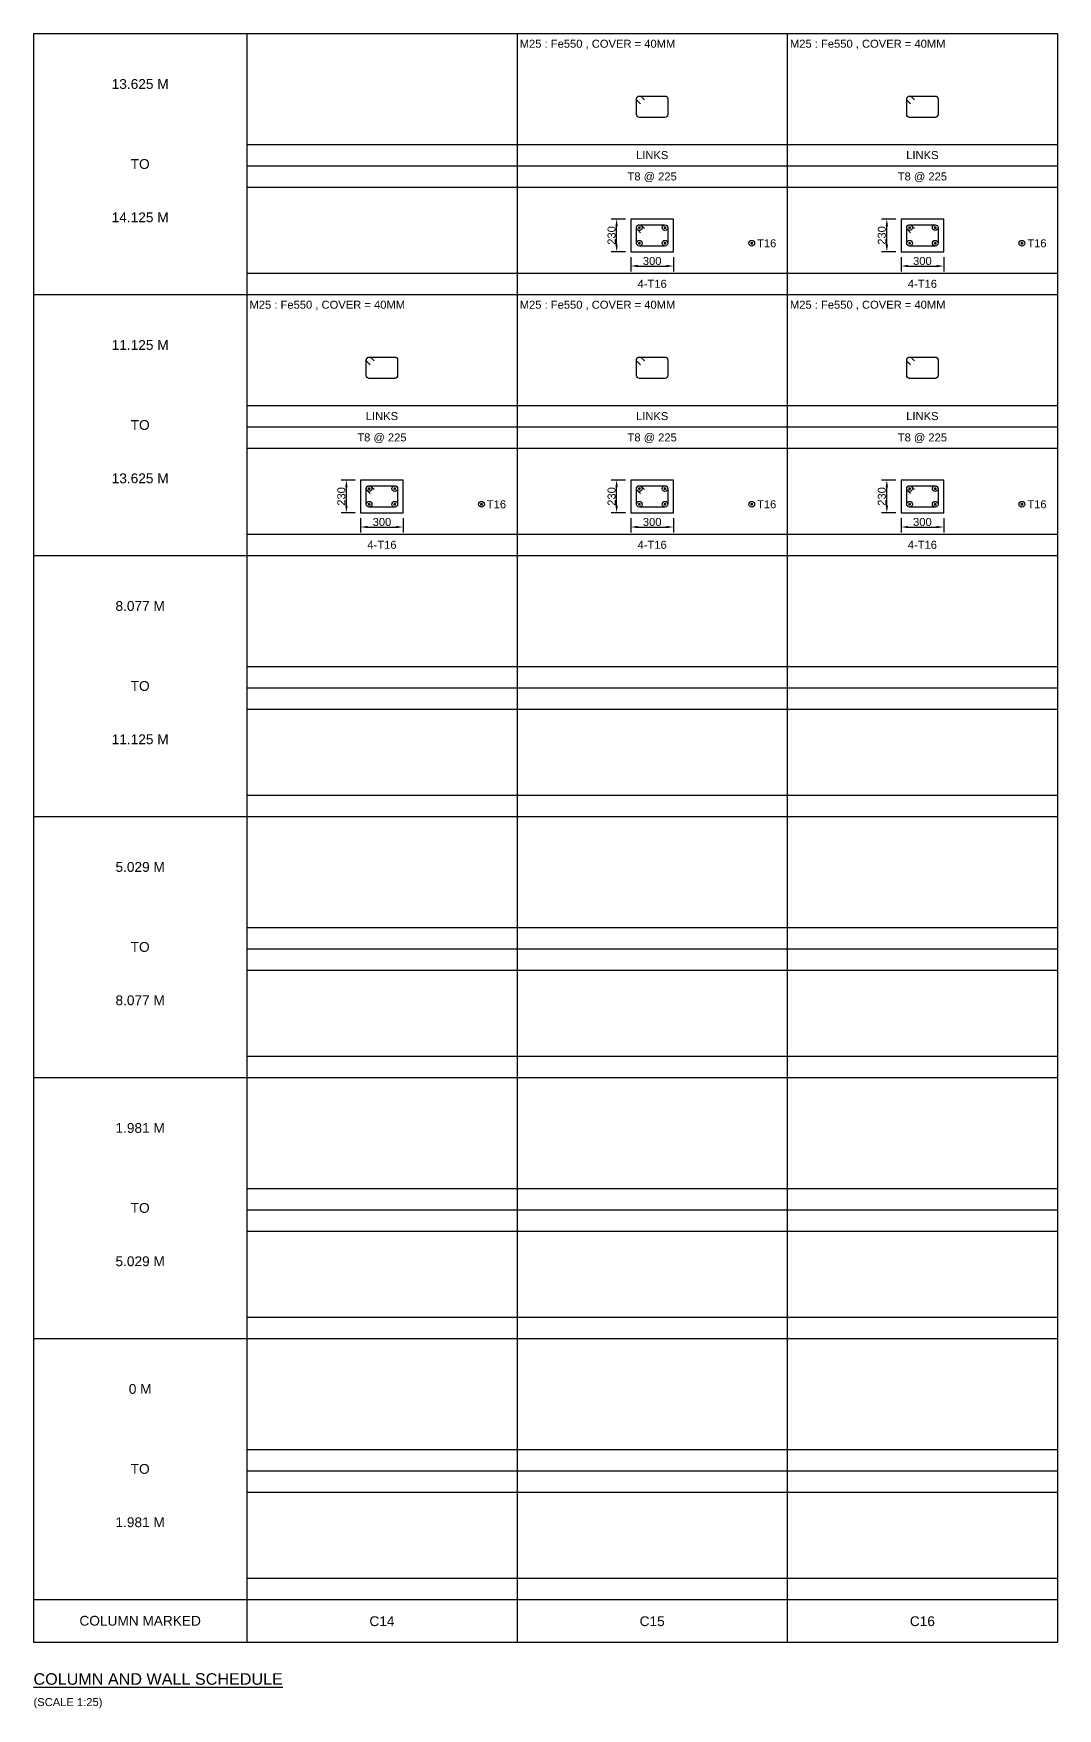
# Model space of a CAD drawing. Header units: inches. Extents: x -816171 to 9366335, y -450961 to 689132.
# Drawn here: x -34247 to -5447, y 429846 to 476954 of the extents above; entities that cross this region are included whole.
import ezdxf
from ezdxf.enums import TextEntityAlignment as Align

# ---------------------------------------------------------------- set-up
doc = ezdxf.new("R2010")
doc.units = ezdxf.units.IN
doc.header["$MEASUREMENT"] = 0
for name, color, linetype in [('Concrete Line', 2, 'Continuous'), ('Dim', 31, 'Continuous'), ('Labels', 4, 'Continuous'), ('Link', 225, 'Continuous'), ('Reinforcement', 130, 'Continuous'), ('Schedule Border', 60, 'Continuous'), ('Schedule Header', 4, 'Continuous'), ('Schedule Line', 60, 'Continuous'), ('Text', 31, 'Continuous')]:
    doc.layers.add(name, color=color, linetype=linetype)
doc.styles.add('SC-COL1', font='SansSerif')
doc.styles.add('SC-COL2', font='SansSerif')
doc.dimstyles.new('ColumnSch', dxfattribs={"dimtxt": 225, "dimasz": 200, "dimexe": 150, "dimexo": 150, "dimgap": 25, "dimtad": 1, "dimtoh": 1, "dimdec": 4, "dimzin": 0, "dimdsep": 46, "dimtxsty": 'SC-COL2', "dimcen": 0.09, "dimclrd": 8, "dimclre": 8, "dimclrt": 31, "dimadec": 0, "dimazin": 0, "dimtfac": 1, "dimtdec": 0, "dimtix": 1, "dimtofl": 0, "dimtmove": 0, "dimatfit": 3, "dimfxl": 1, "dimtolj": 1, "dimtzin": 0, "dimarcsym": 0})

# ---------------------------------------------------------------- blocks, each defined once
blk = doc.blocks.new('*D3727')
at = {"layer": 'DEFPOINTS', "color": 0, "transparency": 16777216}
for p in [(-25047, 463474), (-23847, 463474), (-23847, 463074)]:
    blk.add_point(p, dxfattribs=at)
at = {"layer": 'Dim', "color": 8, "lineweight": -2, "transparency": 16777216}
for p, q in [((-25047, 463324), (-25047, 462924)), ((-24847, 463074), (-24047, 463074)), ((-23847, 463324), (-23847, 462924))]:
    blk.add_line(p, q, dxfattribs=at)
at = {"layer": 'Dim', "color": 8, "transparency": 16777216}
for points in [[(-24847, 463107), (-24847, 463041), (-25047, 463074)], [(-24047, 463107), (-24047, 463041), (-23847, 463074)]]:
    blk.add_solid(points, dxfattribs=at)
at = {"layer": 'Dim', "color": 31, "transparency": 16777216, "insert": (-24447, 463215), "char_height": 225, "attachment_point": 5, "style": 'SC-COL2'}
blk.add_mtext('\\A1;300', dxfattribs=at)
blk = doc.blocks.new('*D3728')
at = {"layer": 'DEFPOINTS', "color": 0, "transparency": 16777216}
for p in [(-25447, 464394), (-25047, 464394), (-25047, 463474)]:
    blk.add_point(p, dxfattribs=at)
at = {"layer": 'Dim', "color": 8, "lineweight": -2, "transparency": 16777216}
for p, q in [((-25197, 464394), (-25597, 464394)), ((-25447, 463674), (-25447, 464194)), ((-25197, 463474), (-25597, 463474))]:
    blk.add_line(p, q, dxfattribs=at)
at = {"layer": 'Dim', "color": 8, "transparency": 16777216}
for points in [[(-25480, 464194), (-25413, 464194), (-25447, 464394)], [(-25480, 463674), (-25413, 463674), (-25447, 463474)]]:
    blk.add_solid(points, dxfattribs=at)
at = {"layer": 'Dim', "color": 31, "transparency": 16777216, "insert": (-25588, 463934), "char_height": 225, "attachment_point": 5, "rotation": 90, "style": 'SC-COL2'}
blk.add_mtext('\\A1;230', dxfattribs=at)
blk = doc.blocks.new('*D3729')
at = {"layer": 'DEFPOINTS', "color": 0, "transparency": 16777216}
for p in [(-17447, 470814), (-16247, 470814), (-16247, 470414)]:
    blk.add_point(p, dxfattribs=at)
at = {"layer": 'Dim', "color": 8, "lineweight": -2, "transparency": 16777216}
for p, q in [((-17447, 470664), (-17447, 470264)), ((-16247, 470664), (-16247, 470264)), ((-17247, 470414), (-16447, 470414))]:
    blk.add_line(p, q, dxfattribs=at)
at = {"layer": 'Dim', "color": 8, "transparency": 16777216}
for points in [[(-17247, 470447), (-17247, 470381), (-17447, 470414)], [(-16447, 470447), (-16447, 470381), (-16247, 470414)]]:
    blk.add_solid(points, dxfattribs=at)
at = {"layer": 'Dim', "color": 31, "transparency": 16777216, "insert": (-16847, 470555), "char_height": 225, "attachment_point": 5, "style": 'SC-COL2'}
blk.add_mtext('\\A1;300', dxfattribs=at)
blk = doc.blocks.new('*D3730')
at = {"layer": 'DEFPOINTS', "color": 0, "transparency": 16777216}
for p in [(-17847, 471734), (-17447, 471734), (-17447, 470814)]:
    blk.add_point(p, dxfattribs=at)
at = {"layer": 'Dim', "color": 8, "lineweight": -2, "transparency": 16777216}
for p, q in [((-17597, 471734), (-17997, 471734)), ((-17847, 471014), (-17847, 471534)), ((-17597, 470814), (-17997, 470814))]:
    blk.add_line(p, q, dxfattribs=at)
at = {"layer": 'Dim', "color": 8, "transparency": 16777216}
for points in [[(-17880, 471534), (-17813, 471534), (-17847, 471734)], [(-17880, 471014), (-17813, 471014), (-17847, 470814)]]:
    blk.add_solid(points, dxfattribs=at)
at = {"layer": 'Dim', "color": 31, "transparency": 16777216, "insert": (-17988, 471274), "char_height": 225, "attachment_point": 5, "rotation": 90, "style": 'SC-COL2'}
blk.add_mtext('\\A1;230', dxfattribs=at)
blk = doc.blocks.new('*D3731')
at = {"layer": 'DEFPOINTS', "color": 0, "transparency": 16777216}
for p in [(-9847, 470814), (-8647, 470814), (-8647, 470414)]:
    blk.add_point(p, dxfattribs=at)
at = {"layer": 'Dim', "color": 8, "lineweight": -2, "transparency": 16777216}
for p, q in [((-9847, 470664), (-9847, 470264)), ((-8647, 470664), (-8647, 470264)), ((-9647, 470414), (-8847, 470414))]:
    blk.add_line(p, q, dxfattribs=at)
at = {"layer": 'Dim', "color": 8, "transparency": 16777216}
for points in [[(-9647, 470447), (-9647, 470381), (-9847, 470414)], [(-8847, 470447), (-8847, 470381), (-8647, 470414)]]:
    blk.add_solid(points, dxfattribs=at)
at = {"layer": 'Dim', "color": 31, "transparency": 16777216, "insert": (-9247, 470555), "char_height": 225, "attachment_point": 5, "style": 'SC-COL2'}
blk.add_mtext('\\A1;300', dxfattribs=at)
blk = doc.blocks.new('*D3732')
at = {"layer": 'DEFPOINTS', "color": 0, "transparency": 16777216}
for p in [(-10247, 471734), (-9847, 471734), (-9847, 470814)]:
    blk.add_point(p, dxfattribs=at)
at = {"layer": 'Dim', "color": 8, "lineweight": -2, "transparency": 16777216}
for p, q in [((-9997, 471734), (-10397, 471734)), ((-10247, 471014), (-10247, 471534)), ((-9997, 470814), (-10397, 470814))]:
    blk.add_line(p, q, dxfattribs=at)
at = {"layer": 'Dim', "color": 8, "transparency": 16777216}
for points in [[(-10280, 471534), (-10213, 471534), (-10247, 471734)], [(-10280, 471014), (-10213, 471014), (-10247, 470814)]]:
    blk.add_solid(points, dxfattribs=at)
at = {"layer": 'Dim', "color": 31, "transparency": 16777216, "insert": (-10388, 471274), "char_height": 225, "attachment_point": 5, "rotation": 90, "style": 'SC-COL2'}
blk.add_mtext('\\A1;230', dxfattribs=at)
blk = doc.blocks.new('*D3733')
at = {"layer": 'DEFPOINTS', "color": 0, "transparency": 16777216}
for p in [(-17447, 463474), (-16247, 463474), (-16247, 463074)]:
    blk.add_point(p, dxfattribs=at)
at = {"layer": 'Dim', "color": 8, "lineweight": -2, "transparency": 16777216}
for p, q in [((-17447, 463324), (-17447, 462924)), ((-17247, 463074), (-16447, 463074)), ((-16247, 463324), (-16247, 462924))]:
    blk.add_line(p, q, dxfattribs=at)
at = {"layer": 'Dim', "color": 8, "transparency": 16777216}
for points in [[(-17247, 463107), (-17247, 463041), (-17447, 463074)], [(-16447, 463107), (-16447, 463041), (-16247, 463074)]]:
    blk.add_solid(points, dxfattribs=at)
at = {"layer": 'Dim', "color": 31, "transparency": 16777216, "insert": (-16847, 463215), "char_height": 225, "attachment_point": 5, "style": 'SC-COL2'}
blk.add_mtext('\\A1;300', dxfattribs=at)
blk = doc.blocks.new('*D3734')
at = {"layer": 'DEFPOINTS', "color": 0, "transparency": 16777216}
for p in [(-17847, 464394), (-17447, 464394), (-17447, 463474)]:
    blk.add_point(p, dxfattribs=at)
at = {"layer": 'Dim', "color": 8, "lineweight": -2, "transparency": 16777216}
for p, q in [((-17597, 464394), (-17997, 464394)), ((-17847, 463674), (-17847, 464194)), ((-17597, 463474), (-17997, 463474))]:
    blk.add_line(p, q, dxfattribs=at)
at = {"layer": 'Dim', "color": 8, "transparency": 16777216}
for points in [[(-17880, 464194), (-17813, 464194), (-17847, 464394)], [(-17880, 463674), (-17813, 463674), (-17847, 463474)]]:
    blk.add_solid(points, dxfattribs=at)
at = {"layer": 'Dim', "color": 31, "transparency": 16777216, "insert": (-17988, 463934), "char_height": 225, "attachment_point": 5, "rotation": 90, "style": 'SC-COL2'}
blk.add_mtext('\\A1;230', dxfattribs=at)
blk = doc.blocks.new('*D3735')
at = {"layer": 'DEFPOINTS', "color": 0, "transparency": 16777216}
for p in [(-9847, 463474), (-8647, 463474), (-8647, 463074)]:
    blk.add_point(p, dxfattribs=at)
at = {"layer": 'Dim', "color": 8, "lineweight": -2, "transparency": 16777216}
for p, q in [((-9847, 463324), (-9847, 462924)), ((-9647, 463074), (-8847, 463074)), ((-8647, 463324), (-8647, 462924))]:
    blk.add_line(p, q, dxfattribs=at)
at = {"layer": 'Dim', "color": 8, "transparency": 16777216}
for points in [[(-9647, 463107), (-9647, 463041), (-9847, 463074)], [(-8847, 463107), (-8847, 463041), (-8647, 463074)]]:
    blk.add_solid(points, dxfattribs=at)
at = {"layer": 'Dim', "color": 31, "transparency": 16777216, "insert": (-9247, 463215), "char_height": 225, "attachment_point": 5, "style": 'SC-COL2'}
blk.add_mtext('\\A1;300', dxfattribs=at)
blk = doc.blocks.new('*D3736')
at = {"layer": 'DEFPOINTS', "color": 0, "transparency": 16777216}
for p in [(-10247, 464394), (-9847, 464394), (-9847, 463474)]:
    blk.add_point(p, dxfattribs=at)
at = {"layer": 'Dim', "color": 8, "lineweight": -2, "transparency": 16777216}
for p, q in [((-9997, 464394), (-10397, 464394)), ((-10247, 463674), (-10247, 464194)), ((-9997, 463474), (-10397, 463474))]:
    blk.add_line(p, q, dxfattribs=at)
at = {"layer": 'Dim', "color": 8, "transparency": 16777216}
for points in [[(-10280, 464194), (-10213, 464194), (-10247, 464394)], [(-10280, 463674), (-10213, 463674), (-10247, 463474)]]:
    blk.add_solid(points, dxfattribs=at)
at = {"layer": 'Dim', "color": 31, "transparency": 16777216, "insert": (-10388, 463934), "char_height": 225, "attachment_point": 5, "rotation": 90, "style": 'SC-COL2'}
blk.add_mtext('\\A1;230', dxfattribs=at)

msp = doc.modelspace()

# ---------------------------------------------------------------- linework, layer by layer
at = {"layer": 'Concrete Line'}
for points in [[(-16246.81861, 471733.90471), (-17446.81861, 471733.90471)], [(-17446.81861, 471733.90471), (-17446.81861, 470813.90471)], [(-16246.81861, 470813.90471), (-16246.81861, 471733.90471)], [(-8646.81861, 471733.90471), (-9846.81861, 471733.90471)], [(-9846.81861, 471733.90471), (-9846.81861, 470813.90471)], [(-8646.81861, 470813.90471), (-8646.81861, 471733.90471)], [(-17446.81861, 470813.90471), (-16246.81861, 470813.90471)], [(-9846.81861, 470813.90471), (-8646.81861, 470813.90471)], [(-23846.81861, 464393.90471), (-25046.81861, 464393.90471)], [(-25046.81861, 464393.90471), (-25046.81861, 463473.90471)], [(-23846.81861, 463473.90471), (-23846.81861, 464393.90471)], [(-16246.81861, 464393.90471), (-17446.81861, 464393.90471)], [(-17446.81861, 464393.90471), (-17446.81861, 463473.90471)], [(-16246.81861, 463473.90471), (-16246.81861, 464393.90471)], [(-8646.81861, 464393.90471), (-9846.81861, 464393.90471)], [(-9846.81861, 464393.90471), (-9846.81861, 463473.90471)], [(-8646.81861, 463473.90471), (-8646.81861, 464393.90471)], [(-25046.81861, 463473.90471), (-23846.81861, 463473.90471)], [(-17446.81861, 463473.90471), (-16246.81861, 463473.90471)], [(-9846.81861, 463473.90471), (-8646.81861, 463473.90471)]]:
    msp.add_lwpolyline(points, dxfattribs=at)
at = {"layer": 'Link'}
for points in [[(-17178.5346, 474972.4833), (-17263.38726, 475057.33627, -0.6681779738), (-17206.81861, 475193.90471), (-16486.81861, 475193.90471, -0.4142135624), (-16406.81861, 475113.90471), (-16406.81861, 474673.90471, -0.4142135624), (-16486.81861, 474593.90471), (-17206.81861, 474593.90471, -0.4142135624), (-17286.81861, 474673.90471), (-17286.81861, 475113.90471, -0.6681793021), (-17150.24997, 475170.47314), (-17065.39731, 475085.62017)], [(-9578.5346, 474972.4833), (-9663.38726, 475057.33627, -0.6681779738), (-9606.81861, 475193.90471), (-8886.81861, 475193.90471, -0.4142135624), (-8806.81861, 475113.90471), (-8806.81861, 474673.90471, -0.4142135624), (-8886.81861, 474593.90471), (-9606.81861, 474593.90471, -0.4142135624), (-9686.81861, 474673.90471), (-9686.81861, 475113.90471, -0.6681793021), (-9550.24997, 475170.47314), (-9465.39731, 475085.62017)], [(-17178.5346, 471352.4833), (-17263.38726, 471437.33627, -0.6681779738), (-17206.81861, 471573.90471), (-16486.81861, 471573.90471, -0.4142135624), (-16406.81861, 471493.90471), (-16406.81861, 471053.90471, -0.4142135624), (-16486.81861, 470973.90471), (-17206.81861, 470973.90471, -0.4142135624), (-17286.81861, 471053.90471), (-17286.81861, 471493.90471, -0.6681793021), (-17150.24997, 471550.47314), (-17065.39731, 471465.62017)], [(-9578.5346, 471352.4833), (-9663.38726, 471437.33627, -0.6681779738), (-9606.81861, 471573.90471), (-8886.81861, 471573.90471, -0.4142135624), (-8806.81861, 471493.90471), (-8806.81861, 471053.90471, -0.4142135624), (-8886.81861, 470973.90471), (-9606.81861, 470973.90471, -0.4142135624), (-9686.81861, 471053.90471), (-9686.81861, 471493.90471, -0.6681793021), (-9550.24997, 471550.47314), (-9465.39731, 471465.62017)], [(-24778.5346, 467632.4833), (-24863.38726, 467717.33627, -0.6681779738), (-24806.81861, 467853.90471), (-24086.81861, 467853.90471, -0.4142135624), (-24006.81861, 467773.90471), (-24006.81861, 467333.90471, -0.4142135624), (-24086.81861, 467253.90471), (-24806.81861, 467253.90471, -0.4142135624), (-24886.81861, 467333.90471), (-24886.81861, 467773.90471, -0.6681793021), (-24750.24997, 467830.47314), (-24665.39731, 467745.62017)], [(-17178.5346, 467632.4833), (-17263.38726, 467717.33627, -0.6681779738), (-17206.81861, 467853.90471), (-16486.81861, 467853.90471, -0.4142135624), (-16406.81861, 467773.90471), (-16406.81861, 467333.90471, -0.4142135624), (-16486.81861, 467253.90471), (-17206.81861, 467253.90471, -0.4142135624), (-17286.81861, 467333.90471), (-17286.81861, 467773.90471, -0.6681793021), (-17150.24997, 467830.47314), (-17065.39731, 467745.62017)], [(-9578.5346, 467632.4833), (-9663.38726, 467717.33627, -0.6681779738), (-9606.81861, 467853.90471), (-8886.81861, 467853.90471, -0.4142135624), (-8806.81861, 467773.90471), (-8806.81861, 467333.90471, -0.4142135624), (-8886.81861, 467253.90471), (-9606.81861, 467253.90471, -0.4142135624), (-9686.81861, 467333.90471), (-9686.81861, 467773.90471, -0.6681793021), (-9550.24997, 467830.47314), (-9465.39731, 467745.62017)], [(-24778.5346, 464012.4833), (-24863.38726, 464097.33627, -0.6681779738), (-24806.81861, 464233.90471), (-24086.81861, 464233.90471, -0.4142135624), (-24006.81861, 464153.90471), (-24006.81861, 463713.90471, -0.4142135624), (-24086.81861, 463633.90471), (-24806.81861, 463633.90471, -0.4142135624), (-24886.81861, 463713.90471), (-24886.81861, 464153.90471, -0.6681793021), (-24750.24997, 464210.47314), (-24665.39731, 464125.62017)], [(-17178.5346, 464012.4833), (-17263.38726, 464097.33627, -0.6681779738), (-17206.81861, 464233.90471), (-16486.81861, 464233.90471, -0.4142135624), (-16406.81861, 464153.90471), (-16406.81861, 463713.90471, -0.4142135624), (-16486.81861, 463633.90471), (-17206.81861, 463633.90471, -0.4142135624), (-17286.81861, 463713.90471), (-17286.81861, 464153.90471, -0.6681793021), (-17150.24997, 464210.47314), (-17065.39731, 464125.62017)], [(-9578.5346, 464012.4833), (-9663.38726, 464097.33627, -0.6681779738), (-9606.81861, 464233.90471), (-8886.81861, 464233.90471, -0.4142135624), (-8806.81861, 464153.90471), (-8806.81861, 463713.90471, -0.4142135624), (-8886.81861, 463633.90471), (-9606.81861, 463633.90471, -0.4142135624), (-9686.81861, 463713.90471), (-9686.81861, 464153.90471, -0.6681793021), (-9550.24997, 464210.47314), (-9465.39731, 464125.62017)]]:
    msp.add_lwpolyline(points, format="xyb", dxfattribs=at)
at = {"layer": 'Reinforcement', "color": 130, "const_width": 40}
for points in [[(-17226.81861, 471493.90471, 1), (-17186.81861, 471493.90471, 1)], [(-17226.81861, 471053.90471, 1), (-17186.81861, 471053.90471, 1)], [(-16506.81861, 471493.90471, 1), (-16466.81861, 471493.90471, 1)], [(-16506.81861, 471053.90471, 1), (-16466.81861, 471053.90471, 1)], [(-14066.81861, 471053.90471, 1), (-14026.81861, 471053.90471, 1)], [(-9626.81861, 471493.90471, 1), (-9586.81861, 471493.90471, 1)], [(-9626.81861, 471053.90471, 1), (-9586.81861, 471053.90471, 1)], [(-8906.81861, 471493.90471, 1), (-8866.81861, 471493.90471, 1)], [(-8906.81861, 471053.90471, 1), (-8866.81861, 471053.90471, 1)], [(-6466.81861, 471053.90471, 1), (-6426.81861, 471053.90471, 1)], [(-24826.81861, 464153.90471, 1), (-24786.81861, 464153.90471, 1)], [(-24106.81861, 464153.90471, 1), (-24066.81861, 464153.90471, 1)], [(-17226.81861, 464153.90471, 1), (-17186.81861, 464153.90471, 1)], [(-16506.81861, 464153.90471, 1), (-16466.81861, 464153.90471, 1)], [(-9626.81861, 464153.90471, 1), (-9586.81861, 464153.90471, 1)], [(-8906.81861, 464153.90471, 1), (-8866.81861, 464153.90471, 1)], [(-24826.81861, 463713.90471, 1), (-24786.81861, 463713.90471, 1)], [(-24106.81861, 463713.90471, 1), (-24066.81861, 463713.90471, 1)], [(-21666.81861, 463713.90471, 1), (-21626.81861, 463713.90471, 1)], [(-17226.81861, 463713.90471, 1), (-17186.81861, 463713.90471, 1)], [(-16506.81861, 463713.90471, 1), (-16466.81861, 463713.90471, 1)], [(-14066.81861, 463713.90471, 1), (-14026.81861, 463713.90471, 1)], [(-9626.81861, 463713.90471, 1), (-9586.81861, 463713.90471, 1)], [(-8906.81861, 463713.90471, 1), (-8866.81861, 463713.90471, 1)], [(-6466.81861, 463713.90471, 1), (-6426.81861, 463713.90471, 1)]]:
    msp.add_lwpolyline(points, format="xyb", close=True, dxfattribs=at)
at = {"layer": 'Reinforcement', "color": 130}
for centre in [(-17206.81861, 471493.90471), (-16486.81861, 471493.90471), (-9606.81861, 471493.90471), (-8886.81861, 471493.90471), (-17206.81861, 471053.90471), (-16486.81861, 471053.90471), (-14046.81861, 471053.90471), (-9606.81861, 471053.90471), (-8886.81861, 471053.90471), (-6446.81861, 471053.90471), (-24806.81861, 464153.90471), (-24086.81861, 464153.90471), (-17206.81861, 464153.90471), (-16486.81861, 464153.90471), (-9606.81861, 464153.90471), (-8886.81861, 464153.90471), (-24806.81861, 463713.90471), (-24086.81861, 463713.90471), (-21646.81861, 463713.90471), (-17206.81861, 463713.90471), (-16486.81861, 463713.90471), (-14046.81861, 463713.90471), (-9606.81861, 463713.90471), (-8886.81861, 463713.90471), (-6446.81861, 463713.90471)]:
    msp.add_circle(centre, 80, dxfattribs=at)
at = {"layer": 'Schedule Border'}
for p, q in [((-34246.81861, 476953.90471), (-5446.81861, 476953.90471)), ((-34246.81861, 476953.90471), (-34246.81861, 431713.90471)), ((-28246.81861, 476953.90471), (-28246.81861, 431713.90471)), ((-5446.81861, 476953.90471), (-5446.81861, 431713.90471)), ((-34246.81861, 469613.90471), (-5446.81861, 469613.90471)), ((-34246.81861, 462273.90471), (-5446.81861, 462273.90471)), ((-34246.81861, 454933.90471), (-5446.81861, 454933.90471)), ((-34246.81861, 447593.90471), (-5446.81861, 447593.90471)), ((-34246.81861, 440253.90471), (-5446.81861, 440253.90471)), ((-34246.81861, 432913.90471), (-5446.81861, 432913.90471)), ((-34246.81861, 431713.90471), (-5446.81861, 431713.90471)), ((-34246.81861, 431713.90471), (-5446.81861, 431713.90471))]:
    msp.add_line(p, q, dxfattribs=at)
at = {"layer": 'Schedule Line'}
for p, q in [((-28246.81861, 476953.90471), (-28246.81861, 431713.90471)), ((-20646.81861, 476953.90471), (-20646.81861, 431713.90471)), ((-13046.81861, 476953.90471), (-13046.81861, 431713.90471)), ((-28246.81861, 473833.90471), (-5446.81861, 473833.90471)), ((-28246.81861, 473233.90471), (-5446.81861, 473233.90471)), ((-28246.81861, 472633.90471), (-5446.81861, 472633.90471)), ((-28246.81861, 470213.90471), (-5446.81861, 470213.90471)), ((-28246.81861, 466493.90471), (-5446.81861, 466493.90471)), ((-28246.81861, 465893.90471), (-5446.81861, 465893.90471)), ((-28246.81861, 465293.90471), (-5446.81861, 465293.90471)), ((-28246.81861, 462873.90471), (-5446.81861, 462873.90471)), ((-28246.81861, 459153.90471), (-5446.81861, 459153.90471)), ((-28246.81861, 458553.90471), (-5446.81861, 458553.90471)), ((-28246.81861, 457953.90471), (-5446.81861, 457953.90471)), ((-28246.81861, 455533.90471), (-5446.81861, 455533.90471)), ((-28246.81861, 451813.90471), (-5446.81861, 451813.90471)), ((-28246.81861, 451213.90471), (-5446.81861, 451213.90471)), ((-28246.81861, 450613.90471), (-5446.81861, 450613.90471)), ((-28246.81861, 448193.90471), (-5446.81861, 448193.90471)), ((-28246.81861, 444473.90471), (-5446.81861, 444473.90471)), ((-28246.81861, 443873.90471), (-5446.81861, 443873.90471)), ((-28246.81861, 443273.90471), (-5446.81861, 443273.90471)), ((-28246.81861, 440853.90471), (-5446.81861, 440853.90471)), ((-28246.81861, 437133.90471), (-5446.81861, 437133.90471)), ((-28246.81861, 436533.90471), (-5446.81861, 436533.90471)), ((-28246.81861, 435933.90471), (-5446.81861, 435933.90471)), ((-28246.81861, 433513.90471), (-5446.81861, 433513.90471))]:
    msp.add_line(p, q, dxfattribs=at)

# ---------------------------------------------------------------- texts
at = {"layer": 'Labels', "style": 'SC-COL1'}
msp.add_text('%%uCOLUMN AND WALL SCHEDULE', height=325, dxfattribs=at).set_placement((-34246.81861, 430513.90471))
at = {"layer": 'Schedule Header', "style": 'SC-COL2'}
for s, p in [('13.625 M', (-31246.81861, 475533.90471)), ('TO', (-31246.81861, 473283.90471)), ('14.125 M', (-31246.81861, 471783.90471)), ('11.125 M', (-31246.81861, 468193.90471)), ('TO', (-31246.81861, 465943.90471)), ('13.625 M', (-31246.81861, 464443.90471)), ('8.077 M', (-31246.81861, 460853.90471)), ('TO', (-31246.81861, 458603.90471)), ('11.125 M', (-31246.81861, 457103.90471)), ('5.029 M', (-31246.81861, 453513.90471)), ('TO', (-31246.81861, 451263.90471)), ('8.077 M', (-31246.81861, 449763.90471)), ('1.981 M', (-31246.81861, 446173.90471)), ('TO', (-31246.81861, 443923.90471)), ('5.029 M', (-31246.81861, 442423.90471)), ('0 M', (-31246.81861, 438833.90471)), ('TO', (-31246.81861, 436583.90471)), ('1.981 M', (-31246.81861, 435083.90471)), ('COLUMN MARKED', (-31246.81861, 432313.90471))]:
    msp.add_text(s, height=275, dxfattribs=at).set_placement(p, align=Align.MIDDLE_CENTER)
at = {"layer": 'Schedule Header', "char_height": 275, "attachment_point": 2, "style": 'SC-COL2'}
for s, insert in [('C14', (-24446.81861, 432438.90471)), ('C15', (-16846.81861, 432438.90471)), ('C16', (-9246.81861, 432438.90471))]:
    msp.add_mtext(s, dxfattribs=dict(at, insert=insert))
at = {"layer": 'Text', "style": 'SC-COL1'}
for s, p in [('M25 : Fe550 , COVER = 40MM', (-20571.81861, 476553.90471)), ('M25 : Fe550 , COVER = 40MM', (-12971.81861, 476553.90471)), ('M25 : Fe550 , COVER = 40MM', (-28171.81861, 469213.90471)), ('M25 : Fe550 , COVER = 40MM', (-20571.81861, 469213.90471)), ('M25 : Fe550 , COVER = 40MM', (-12971.81861, 469213.90471)), ('(SCALE 1:25)', (-34246.81861, 429913.90471))]:
    msp.add_text(s, height=225, dxfattribs=at).set_placement(p)
for s, p in [('LINKS', (-16846.81861, 473533.90471)), ('LINKS', (-9246.81861, 473533.90471)), ('T8 @ 225', (-16846.81861, 472933.90471)), ('T8 @ 225', (-9246.81861, 472933.90471)), ('4-T16', (-16846.81861, 469913.90471)), ('4-T16', (-9246.81861, 469913.90471)), ('LINKS', (-24446.81861, 466193.90471)), ('LINKS', (-16846.81861, 466193.90471)), ('LINKS', (-9246.81861, 466193.90471)), ('T8 @ 225', (-24446.81861, 465593.90471)), ('T8 @ 225', (-16846.81861, 465593.90471)), ('T8 @ 225', (-9246.81861, 465593.90471)), ('4-T16', (-24446.81861, 462573.90471)), ('4-T16', (-16846.81861, 462573.90471)), ('4-T16', (-9246.81861, 462573.90471))]:
    msp.add_text(s, height=225, dxfattribs=at).set_placement(p, align=Align.MIDDLE_CENTER)
for p in [(-13896.81861, 471053.90471), (-6296.81861, 471053.90471), (-21496.81861, 463713.90471), (-13896.81861, 463713.90471), (-6296.81861, 463713.90471)]:
    msp.add_text('T16', height=225, dxfattribs=at).set_placement(p, align=Align.MIDDLE_LEFT)

# ---------------------------------------------------------------- dimensions: what is measured, and where the dimension line sits
at = {"layer": 'Dim'}
for p1, p2, distance, text, picture, middle in [((-17446.81861, 470813.90471), (-17446.81861, 471733.90471), 400, '230', '*D3730', (-17987.868, 471273.90471)), ((-9846.81861, 470813.90471), (-9846.81861, 471733.90471), 400, '230', '*D3732', (-10387.868, 471273.90471)), ((-17446.81861, 470813.90471), (-16246.81861, 470813.90471), -400, '300', '*D3729', (-16846.81861, 470554.95409)), ((-9846.81861, 470813.90471), (-8646.81861, 470813.90471), -400, '300', '*D3731', (-9246.81861, 470554.95409)), ((-25046.81861, 463473.90471), (-25046.81861, 464393.90471), 400, '230', '*D3728', (-25587.868, 463933.90471)), ((-17446.81861, 463473.90471), (-17446.81861, 464393.90471), 400, '230', '*D3734', (-17987.868, 463933.90471)), ((-9846.81861, 463473.90471), (-9846.81861, 464393.90471), 400, '230', '*D3736', (-10387.868, 463933.90471)), ((-25046.81861, 463473.90471), (-23846.81861, 463473.90471), -400, '300', '*D3727', (-24446.81861, 463214.95409)), ((-17446.81861, 463473.90471), (-16246.81861, 463473.90471), -400, '300', '*D3733', (-16846.81861, 463214.95409)), ((-9846.81861, 463473.90471), (-8646.81861, 463473.90471), -400, '300', '*D3735', (-9246.81861, 463214.95409))]:
    dim = msp.add_aligned_dim(p1=p1, p2=p2, distance=distance, text=text, dimstyle='ColumnSch', override={"dimtofl": 1}, dxfattribs=at)
    dim.commit()
    dim.dimension.update_dxf_attribs({"geometry": picture, "text_midpoint": middle})

doc.saveas('drawing.dxf')
